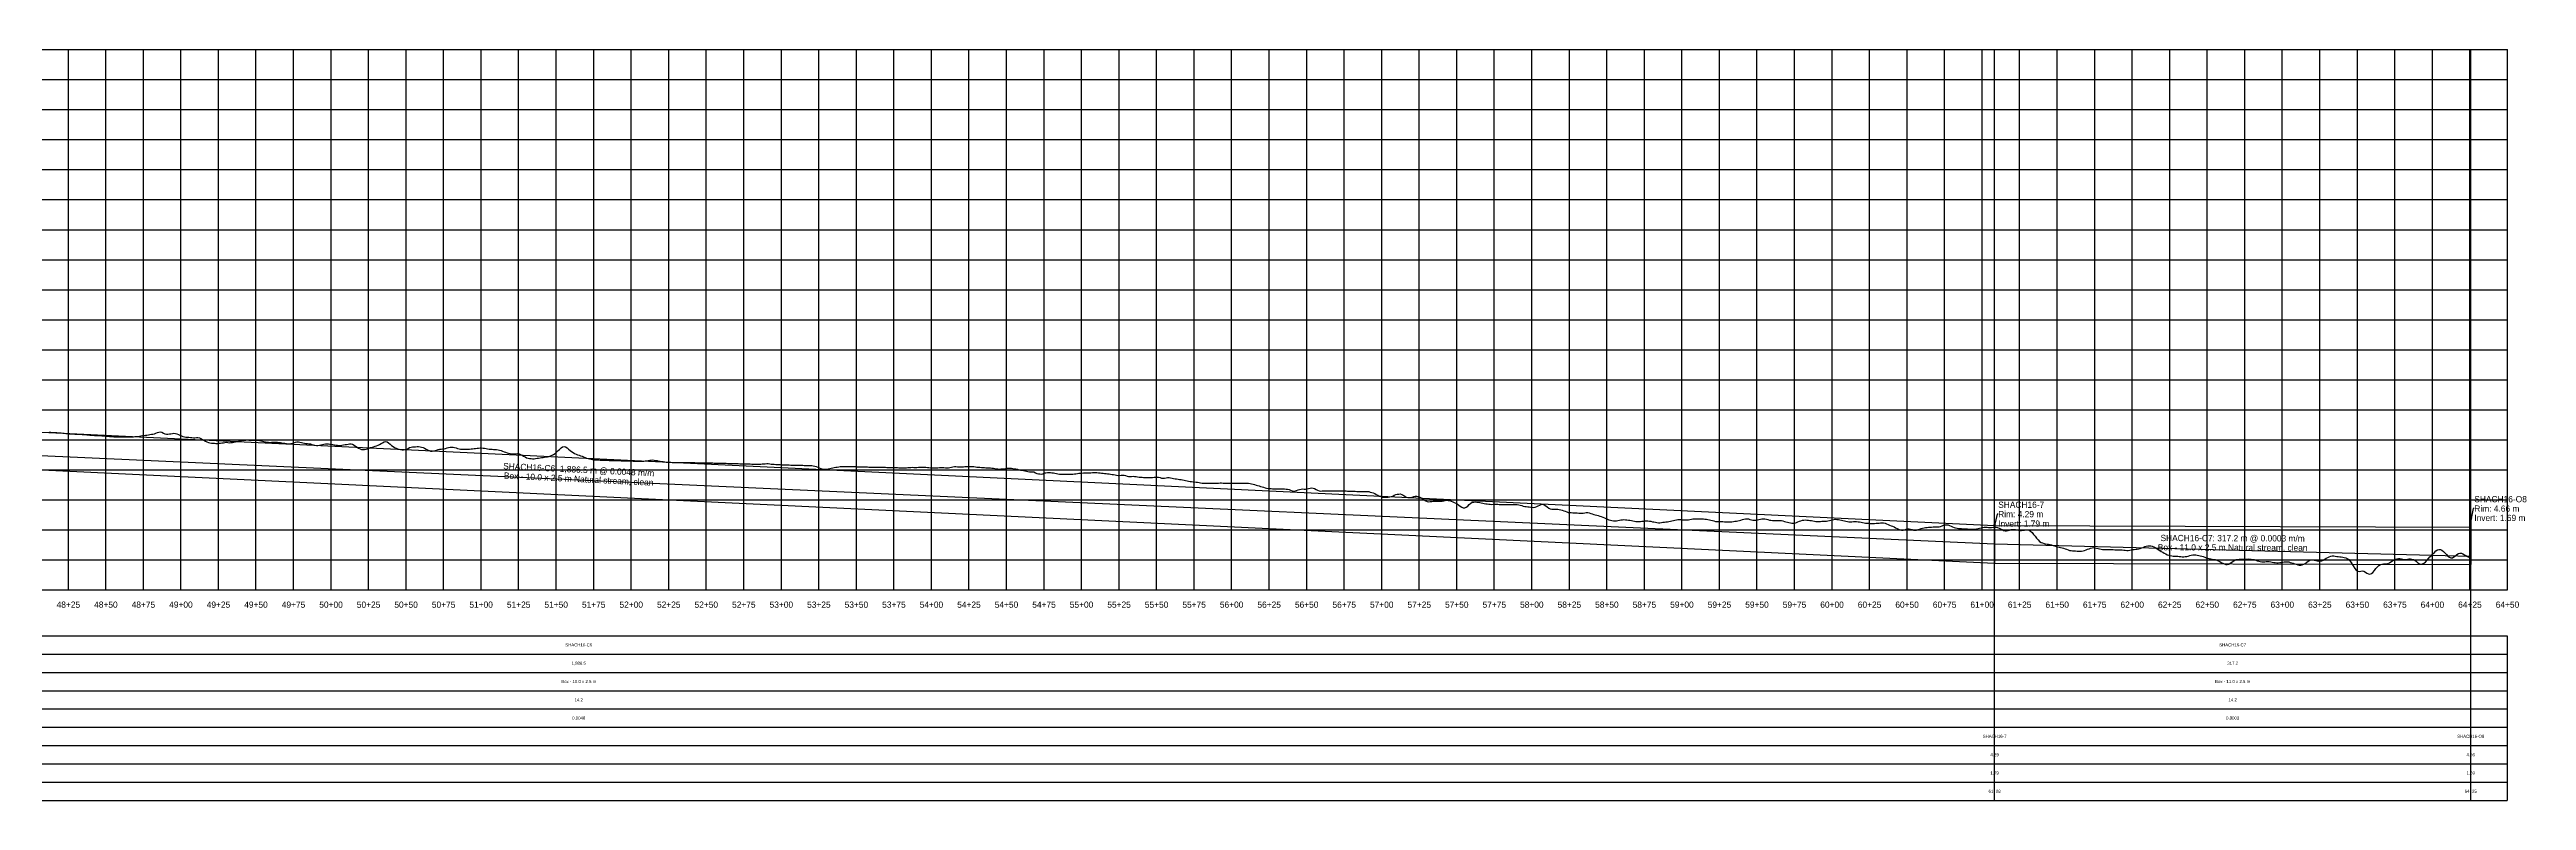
# Model space of a CAD drawing. Extents: x -64 to 6463, y -140 to 362.
# Drawn here: x 4812 to 6463, y -140 to 360 of the extents above; entities that cross this region are included whole.
import ezdxf
from ezdxf.enums import TextEntityAlignment as Align

# ---------------------------------------------------------------- set-up
doc = ezdxf.new("R2010")
doc.units = 0
for name, color, linetype in [('Annotation', 7, 'Continuous'), ('Annotation_Table', 254, 'Continuous'), ('Crown', 7, 'Continuous'), ('Grid', 254, 'Continuous'), ('Grid_Text', 7, 'Continuous'), ('Ground_Elevation', 3, 'Continuous'), ('Hydraulic_Grade', 5, 'Continuous'), ('Invert', 7, 'Continuous'), ('Structure', 7, 'Continuous')]:
    doc.layers.add(name, color=color, linetype=linetype)

msp = doc.modelspace()

# ---------------------------------------------------------------- linework, layer by layer
at = {"layer": 'Annotation', "color": 0}
for points in [[(6110.7, 50.5), (6110, 50.5), (6108.3, 42.9)], [(6427.9, 54.2), (6427.2, 54.2), (6425.5, 46.6)]]:
    msp.add_lwpolyline(points, dxfattribs=at)
for points in [[(6108.3, 42.9), (6108.1, 43.9), (6108.9, 43.7)], [(6425.5, 46.6), (6425.3, 47.6), (6426, 47.4)]]:
    msp.add_lwpolyline(points, close=True, dxfattribs=at)
at = {"layer": 'Annotation_Table', "color": 254}
for points in [[(6108.3, -140.2), (6108.3, 360)], [(6425.5, -140.2), (6425.5, 360)], [(-25, -30.5), (6449.9, -30.5)], [(6449.9, -30.5), (6449.9, -140.2)], [(-25, -42.7), (6449.9, -42.7)], [(-25, -54.9), (6449.9, -54.9)], [(-25, -67.1), (6449.9, -67.1)], [(-25, -79.2), (6449.9, -79.2)], [(-25, -91.4), (6449.9, -91.4)], [(-25, -103.6), (6449.9, -103.6)], [(-25, -115.8), (6449.9, -115.8)], [(-25, -128), (6449.9, -128)], [(-25, -140.2), (6449.9, -140.2)]]:
    msp.add_lwpolyline(points, dxfattribs=at)
at = {"layer": 'Crown', "color": 0}
for points in [[(4221.8, 133.2), (6108.3, 42.9)], [(6108.3, 42.9), (6108.3, 42.9)], [(6108.3, 42.9), (6425.5, 41.9)], [(6425.5, 41.9), (6425.5, 41.9)]]:
    msp.add_lwpolyline(points, dxfattribs=at)
at = {"layer": 'Grid', "color": 254}
for points in [[(-25, 360), (6450, 360)], [(4825, 0), (4825, 360)], [(4850, 0), (4850, 360)], [(4875, 0), (4875, 360)], [(4900, 0), (4900, 360)], [(4925, 0), (4925, 360)], [(4950, 0), (4950, 360)], [(4975, 0), (4975, 360)], [(5000, 0), (5000, 360)], [(5025, 0), (5025, 360)], [(5050, 0), (5050, 360)], [(5075, 0), (5075, 360)], [(5100, 0), (5100, 360)], [(5125, 0), (5125, 360)], [(5150, 0), (5150, 360)], [(5175, 0), (5175, 360)], [(5200, 0), (5200, 360)], [(5225, 0), (5225, 360)], [(5250, 0), (5250, 360)], [(5275, 0), (5275, 360)], [(5300, 0), (5300, 360)], [(5325, 0), (5325, 360)], [(5350, 0), (5350, 360)], [(5375, 0), (5375, 360)], [(5400, 0), (5400, 360)], [(5425, 0), (5425, 360)], [(5450, 0), (5450, 360)], [(5475, 0), (5475, 360)], [(5500, 0), (5500, 360)], [(5525, 0), (5525, 360)], [(5550, 0), (5550, 360)], [(5575, 0), (5575, 360)], [(5600, 0), (5600, 360)], [(5625, 0), (5625, 360)], [(5650, 0), (5650, 360)], [(5675, 0), (5675, 360)], [(5700, 0), (5700, 360)], [(5725, 0), (5725, 360)], [(5750, 0), (5750, 360)], [(5775, 0), (5775, 360)], [(5800, 0), (5800, 360)], [(5825, 0), (5825, 360)], [(5850, 0), (5850, 360)], [(5875, 0), (5875, 360)], [(5900, 0), (5900, 360)], [(5925, 0), (5925, 360)], [(5950, 0), (5950, 360)], [(5975, 0), (5975, 360)], [(6000, 0), (6000, 360)], [(6025, 0), (6025, 360)], [(6050, 0), (6050, 360)], [(6075, 0), (6075, 360)], [(6100, 0), (6100, 360)], [(6125, 0), (6125, 360)], [(6150, 0), (6150, 360)], [(6175, 0), (6175, 360)], [(6200, 0), (6200, 360)], [(6225, 0), (6225, 360)], [(6250, 0), (6250, 360)], [(6275, 0), (6275, 360)], [(6300, 0), (6300, 360)], [(6325, 0), (6325, 360)], [(6350, 0), (6350, 360)], [(6375, 0), (6375, 360)], [(6400, 0), (6400, 360)], [(6425, 0), (6425, 360)], [(6450, 0), (6450, 360)], [(-25, 340), (6450, 340)], [(-25, 320), (6450, 320)], [(-25, 300), (6450, 300)], [(-25, 280), (6450, 280)], [(-25, 260), (6450, 260)], [(-25, 240), (6450, 240)], [(-25, 220), (6450, 220)], [(-25, 200), (6450, 200)], [(-25, 180), (6450, 180)], [(-25, 160), (6450, 160)], [(-25, 140), (6450, 140)], [(-25, 120), (6450, 120)], [(-25, 100), (6450, 100)], [(-25, 80), (6450, 80)], [(-25, 60), (6450, 60)], [(-25, 40), (6450, 40)], [(-25, 20), (6450, 20)], [(-25, 0), (6450, 0)]]:
    msp.add_lwpolyline(points, dxfattribs=at)
at = {"layer": 'Ground_Elevation', "color": 3}
msp.add_lwpolyline([(4812.3, 105.2), (4813.3, 105.1), (4814.3, 105), (4815.3, 105), (4816.3, 104.9), (4817.3, 104.9), (4818.3, 104.7), (4819.3, 104.6), (4820.3, 104.6), (4821.3, 104.5), (4822.3, 104.4), (4823.3, 104.3), (4824.3, 104.2), (4825.3, 104.1), (4826.3, 104.1), (4827.3, 104), (4828.3, 104), (4829.3, 103.9), (4830.3, 103.8), (4831.3, 103.8), (4832.3, 103.7), (4833.3, 103.7), (4834.3, 103.6), (4835.3, 103.5), (4836.3, 103.5), (4837.3, 103.4), (4838.3, 103.3), (4839.3, 103.2), (4840.3, 103.1), (4841.3, 103.1), (4842.3, 103), (4843.3, 103), (4844.3, 102.9), (4845.3, 102.8), (4846.3, 102.8), (4847.3, 102.7), (4848.3, 102.6), (4849.3, 102.6), (4850.3, 102.5), (4851.3, 102.4), (4852.3, 102.3), (4853.3, 102.2), (4854.3, 102.2), (4855.3, 102.1), (4856.3, 102.1), (4857.3, 102.1), (4858.3, 102.1), (4859.3, 102.1), (4860.3, 102.1), (4861.3, 102.1), (4862.3, 102.1), (4863.3, 102.1), (4864.3, 102.1), (4865.3, 102.1), (4866.3, 102.1), (4867.3, 102.1), (4868.3, 102.1), (4869.3, 102.2), (4870.3, 102.2), (4871.3, 102.3), (4872.3, 102.5), (4873.3, 102.6), (4874.3, 102.8), (4875.3, 103), (4876.3, 103.1), (4877.3, 103.2), (4878.3, 103.4), (4879.3, 103.5), (4880.3, 103.7), (4881.3, 103.9), (4882.3, 104.1), (4883.3, 104.5), (4884.3, 104.8), (4885.3, 105.1), (4886.3, 105.3), (4887.3, 105.1), (4888.3, 104.5), (4889.3, 104.1), (4890.3, 103.9), (4891.3, 103.9), (4892.3, 104), (4893.3, 104.1), (4894.3, 104.3), (4895.3, 104.4), (4896.3, 104.3), (4897.3, 104), (4898.3, 103.5), (4899.3, 103.1), (4900.3, 102.7), (4901.3, 102.3), (4902.3, 102), (4903.3, 101.8), (4904.3, 101.8), (4905.3, 101.7), (4906.3, 101.6), (4907.3, 101.5), (4908.3, 101.4), (4909.3, 101.4), (4910.3, 101.5), (4911.3, 101.6), (4912.3, 101.3), (4913.3, 100.9), (4914.3, 100.3), (4915.3, 99.7), (4916.3, 99.1), (4917.3, 98.7), (4918.3, 98.3), (4919.3, 98), (4920.3, 97.8), (4921.3, 97.7), (4922.3, 97.7), (4923.3, 97.6), (4924.3, 97.6), (4925.3, 97.7), (4926.3, 97.8), (4927.3, 98), (4928.3, 98.1), (4929.3, 98.2), (4930.3, 98.4), (4931.3, 98.2), (4932.3, 98.1), (4933.3, 98.2), (4934.3, 98.3), (4935.3, 98.5), (4936.3, 98.6), (4937.3, 98.8), (4938.3, 99.1), (4939.3, 99.4), (4940.3, 99.6), (4941.3, 99.8), (4942.3, 99.9), (4943.3, 99.9), (4944.3, 100), (4945.3, 99.9), (4946.3, 99.9), (4947.3, 99.9), (4948.3, 99.9), (4949.3, 99.8), (4950.3, 99.8), (4951.3, 99.7), (4952.3, 99.5), (4953.3, 99.3), (4954.3, 99.1), (4955.3, 98.9), (4956.3, 98.7), (4957.3, 98.5), (4958.3, 98.4), (4959.3, 98.3), (4960.3, 98.4), (4961.3, 98.5), (4962.3, 98.5), (4963.3, 98.5), (4964.3, 98.4), (4965.3, 98.3), (4966.3, 98.2), (4967.3, 98.1), (4968.3, 97.9), (4969.3, 97.7), (4970.3, 97.5), (4971.3, 97.4), (4972.3, 97.4), (4973.3, 97.6), (4974.3, 97.8), (4975.3, 98.1), (4976.3, 98.4), (4977.3, 98.6), (4978.3, 98.6), (4979.3, 98.5), (4980.3, 98.2), (4981.3, 98), (4982.3, 97.8), (4983.3, 97.6), (4984.3, 97.5), (4985.3, 97.4), (4986.3, 97.3), (4987.3, 97), (4988.3, 96.7), (4989.3, 96.4), (4990.3, 96.2), (4991.3, 96.3), (4992.3, 96.4), (4993.3, 96.7), (4994.3, 97), (4995.3, 97.2), (4996.3, 97.4), (4997.3, 97.4), (4998.3, 97.4), (4999.3, 97.2), (5000.3, 97.1), (5001.3, 96.9), (5002.3, 96.7), (5003.3, 96.5), (5004.3, 96.4), (5005.3, 96.3), (5006.3, 96.3), (5007.3, 96.4), (5008.3, 96.6), (5009.3, 96.8), (5010.3, 97), (5011.3, 97.2), (5012.3, 97.4), (5013.3, 97.4), (5014.3, 97.1), (5015.3, 96.5), (5016.3, 95.8), (5017.3, 95.1), (5018.3, 94.5), (5019.3, 94), (5020.3, 93.6), (5021.3, 93.5), (5022.3, 93.6), (5023.3, 93.8), (5024.3, 94.1), (5025.3, 94.5), (5026.3, 94.8), (5027.3, 95.1), (5028.3, 95.4), (5029.3, 95.7), (5030.3, 96), (5031.3, 96.4), (5032.3, 96.9), (5033.3, 97.5), (5034.3, 98.1), (5035.3, 98.6), (5036.3, 98.8), (5037.3, 98.6), (5038.3, 98), (5039.3, 97.2), (5040.3, 96.3), (5041.3, 95.6), (5042.3, 95), (5043.3, 94.5), (5044.3, 94.1), (5045.3, 93.9), (5046.3, 93.6), (5047.3, 93.4), (5048.3, 93.4), (5049.3, 93.6), (5050.3, 93.9), (5051.3, 94.3), (5052.3, 94.8), (5053.3, 95.2), (5054.3, 95.4), (5055.3, 95.4), (5056.3, 95.4), (5057.3, 95.5), (5058.3, 95.5), (5059.3, 95.4), (5060.3, 95.2), (5061.3, 94.9), (5062.3, 94.5), (5063.3, 93.9), (5064.3, 93.3), (5065.3, 92.8), (5066.3, 92.5), (5067.3, 92.4), (5068.3, 92.6), (5069.3, 92.9), (5070.3, 93.2), (5071.3, 93.6), (5072.3, 93.8), (5073.3, 93.9), (5074.3, 94), (5075.3, 94.1), (5076.3, 94.3), (5077.3, 94.6), (5078.3, 94.9), (5079.3, 95.1), (5080.3, 95.2), (5081.3, 95.1), (5082.3, 94.9), (5083.3, 94.6), (5084.3, 94.3), (5085.3, 94), (5086.3, 93.8), (5087.3, 93.8), (5088.3, 93.8), (5089.3, 93.8), (5090.3, 93.8), (5091.3, 93.8), (5092.3, 93.9), (5093.3, 94), (5094.3, 94.1), (5095.3, 94.2), (5096.3, 94.3), (5097.3, 94.4), (5098.3, 94.5), (5099.3, 94.6), (5100.3, 94.6), (5101.3, 94.5), (5102.3, 94.4), (5103.3, 94.2), (5104.3, 94.1), (5105.3, 93.9), (5106.3, 93.8), (5107.3, 93.7), (5108.3, 93.6), (5109.3, 93.6), (5110.3, 93.5), (5111.3, 93.3), (5112.3, 93.1), (5113.3, 92.8), (5114.3, 92.4), (5115.3, 92), (5116.3, 91.7), (5117.3, 91.4), (5118.3, 91.1), (5119.3, 90.9), (5120.3, 90.7), (5121.3, 90.7), (5122.3, 90.7), (5123.3, 90.8), (5124.3, 90.9), (5125.3, 90.6), (5126.3, 90.3), (5127.3, 89.8), (5128.3, 89.2), (5129.3, 88.7), (5130.3, 88.1), (5131.3, 87.7), (5132.3, 87.5), (5133.3, 87.5), (5134.3, 87.4), (5135.3, 87.4), (5136.3, 87.5), (5137.3, 87.7), (5138.3, 87.9), (5139.3, 88.1), (5140.3, 88.2), (5141.3, 88.3), (5142.3, 88.5), (5143.3, 88.6), (5144.3, 88.7), (5145.3, 88.9), (5146.3, 89.3), (5147.3, 89.8), (5148.3, 90.3), (5149.3, 91), (5150.3, 91.9), (5151.3, 92.8), (5152.3, 93.6), (5153.3, 94.6), (5154.3, 95.3), (5155.3, 95.6), (5156.3, 95.3), (5157.3, 94.7), (5158.3, 93.8), (5159.3, 92.9), (5160.3, 92.3), (5161.3, 91.6), (5162.3, 91), (5163.3, 90.5), (5164.3, 90.1), (5165.3, 89.7), (5166.3, 89.3), (5167.3, 89.1), (5168.3, 88.7), (5169.3, 88.2), (5170.3, 87.9), (5171.3, 87.5), (5172.3, 87.3), (5173.3, 87.1), (5174.3, 86.9), (5175.3, 86.8), (5176.3, 86.7), (5177.3, 86.6), (5178.3, 86.6), (5179.3, 86.5), (5180.3, 86.5), (5181.3, 86.5), (5182.3, 86.4), (5183.3, 86.4), (5184.3, 86.4), (5185.3, 86.3), (5186.3, 86.3), (5187.3, 86.3), (5188.3, 86.3), (5189.3, 86.2), (5190.3, 86.2), (5191.3, 86.2), (5192.3, 86.2), (5193.3, 86.1), (5194.3, 86.1), (5195.3, 86.1), (5196.3, 86.1), (5197.3, 86), (5198.3, 86), (5199.3, 86), (5200.3, 86), (5201.3, 85.9), (5202.3, 85.9), (5203.3, 85.9), (5204.3, 85.8), (5205.3, 85.8), (5206.3, 85.8), (5207.3, 85.8), (5208.3, 85.9), (5209.3, 86), (5210.3, 86.1), (5211.3, 86.2), (5212.3, 86.4), (5213.3, 86.5), (5214.3, 86.6), (5215.3, 86.5), (5216.3, 86.3), (5217.3, 86.2), (5218.3, 85.9), (5219.3, 85.7), (5220.3, 85.6), (5221.3, 85.5), (5222.3, 85.4), (5223.3, 85.2), (5224.3, 85.1), (5225.3, 85.1), (5226.3, 85.1), (5227.3, 85), (5228.3, 84.9), (5229.3, 84.9), (5230.3, 84.9), (5231.3, 84.9), (5232.3, 84.9), (5233.3, 84.9), (5234.3, 84.9), (5235.3, 84.9), (5236.3, 84.9), (5237.3, 84.9), (5238.3, 84.9), (5239.3, 84.9), (5240.3, 84.9), (5241.3, 84.9), (5242.3, 84.9), (5243.3, 84.8), (5244.3, 84.8), (5245.3, 84.8), (5246.3, 84.8), (5247.3, 84.8), (5248.3, 84.7), (5249.3, 84.7), (5250.3, 84.7), (5251.3, 84.7), (5252.3, 84.6), (5253.3, 84.6), (5254.3, 84.6), (5255.3, 84.5), (5256.3, 84.5), (5257.3, 84.5), (5258.3, 84.5), (5259.3, 84.5), (5260.3, 84.4), (5261.3, 84.4), (5262.3, 84.4), (5263.3, 84.4), (5264.3, 84.3), (5265.3, 84.3), (5266.3, 84.3), (5267.3, 84.3), (5268.3, 84.2), (5269.3, 84.2), (5270.3, 84.2), (5271.3, 84.2), (5272.3, 84.1), (5273.3, 84.1), (5274.3, 84.1), (5275.3, 84.1), (5276.3, 84), (5277.3, 84), (5278.3, 84), (5279.3, 84), (5280.3, 83.9), (5281.3, 83.9), (5282.3, 83.9), (5283.3, 83.9), (5284.3, 83.9), (5285.3, 83.9), (5286.3, 83.9), (5287.3, 84), (5288.3, 84.1), (5289.3, 84.1), (5290.3, 84.2), (5291.3, 84.2), (5292.3, 84), (5293.3, 83.8), (5294.3, 83.7), (5295.3, 83.7), (5296.3, 83.6), (5297.3, 83.6), (5298.3, 83.5), (5299.3, 83.5), (5300.3, 83.4), (5301.3, 83.4), (5302.3, 83.4), (5303.3, 83.3), (5304.3, 83.3), (5305.3, 83.3), (5306.3, 83.2), (5307.3, 83.2), (5308.3, 83.2), (5309.3, 83.2), (5310.3, 83.2), (5311.3, 83.1), (5312.3, 83.1), (5313.3, 83.1), (5314.3, 83.1), (5315.3, 83), (5316.3, 83), (5317.3, 83), (5318.3, 83), (5319.3, 83), (5320.3, 82.9), (5321.3, 82.7), (5322.3, 82.5), (5323.3, 82.2), (5324.3, 81.7), (5325.3, 81.3), (5326.3, 80.9), (5327.3, 80.6), (5328.3, 80.4), (5329.3, 80.5), (5330.3, 80.5), (5331.3, 80.7), (5332.3, 80.9), (5333.3, 81.1), (5334.3, 81.3), (5335.3, 81.5), (5336.3, 81.7), (5337.3, 81.9), (5338.3, 82), (5339.3, 82.2), (5340.3, 82.2), (5341.3, 82.3), (5342.3, 82.3), (5343.3, 82.3), (5344.3, 82.3), (5345.3, 82.3), (5346.3, 82.2), (5347.3, 82.2), (5348.3, 82.2), (5349.3, 82.2), (5350.3, 82.1), (5351.3, 82.1), (5352.3, 82.1), (5353.3, 82.1), (5354.3, 82), (5355.3, 82), (5356.3, 82), (5357.3, 82), (5358.3, 81.9), (5359.3, 81.9), (5360.3, 81.9), (5361.3, 81.9), (5362.3, 81.8), (5363.3, 81.8), (5364.3, 81.8), (5365.3, 81.8), (5366.3, 81.7), (5367.3, 81.7), (5368.3, 81.7), (5369.3, 81.7), (5370.3, 81.6), (5371.3, 81.6), (5372.3, 81.6), (5373.3, 81.6), (5374.3, 81.5), (5375.3, 81.5), (5376.3, 81.5), (5377.3, 81.5), (5378.3, 81.4), (5379.3, 81.4), (5380.3, 81.4), (5381.3, 81.4), (5382.3, 81.4), (5383.3, 81.4), (5384.3, 81.5), (5385.3, 81.5), (5386.3, 81.6), (5387.3, 81.7), (5388.3, 81.6), (5389.3, 81.6), (5390.3, 81.6), (5391.3, 81.7), (5392.3, 81.8), (5393.3, 81.9), (5394.3, 81.9), (5395.3, 81.8), (5396.3, 81.7), (5397.3, 81.6), (5398.3, 81.5), (5399.3, 81.4), (5400.3, 81.4), (5401.3, 81.3), (5402.3, 81.3), (5403.3, 81.3), (5404.3, 81.4), (5405.3, 81.5), (5406.3, 81.5), (5407.3, 81.5), (5408.3, 81.5), (5409.3, 81.4), (5410.3, 81.3), (5411.3, 81.3), (5412.3, 81.5), (5413.3, 81.7), (5414.3, 82), (5415.3, 82.2), (5416.3, 82.2), (5417.3, 82), (5418.3, 82), (5419.3, 82), (5420.3, 82), (5421.3, 82.1), (5422.3, 82.2), (5423.3, 82.3), (5424.3, 82.3), (5425.3, 82.3), (5426.3, 82.3), (5427.3, 82.3), (5428.3, 82.2), (5429.3, 82), (5430.3, 81.9), (5431.3, 81.8), (5432.3, 81.7), (5433.3, 81.6), (5434.3, 81.5), (5435.3, 81.5), (5436.3, 81.4), (5437.3, 81.4), (5438.3, 81.4), (5439.3, 81.3), (5440.3, 81.2), (5441.3, 81.1), (5442.3, 80.9), (5443.3, 80.7), (5444.3, 80.6), (5445.3, 80.5), (5446.3, 80.6), (5447.3, 80.6), (5448.3, 80.8), (5449.3, 80.9), (5450.3, 81.1), (5451.3, 81.2), (5452.3, 81.2), (5453.3, 81.1), (5454.3, 81), (5455.3, 80.8), (5456.3, 80.6), (5457.3, 80.4), (5458.3, 80.1), (5459.3, 79.9), (5460.3, 79.7), (5461.3, 79.5), (5462.3, 79.3), (5463.3, 79.1), (5464.3, 78.9), (5465.3, 78.8), (5466.3, 78.6), (5467.3, 78.6), (5468.3, 78.6), (5469.3, 78), (5470.3, 77.6), (5471.3, 77.4), (5472.3, 77.3), (5473.3, 77.2), (5474.3, 77.4), (5475.3, 78), (5476.3, 78.1), (5477.3, 78.2), (5478.3, 78.2), (5479.3, 78.2), (5480.3, 78.1), (5481.3, 78), (5482.3, 77.8), (5483.3, 77.5), (5484.3, 77.3), (5485.3, 77.1), (5486.3, 77.1), (5487.3, 77.1), (5488.3, 77.1), (5489.3, 77.1), (5490.3, 77.1), (5491.3, 77.1), (5492.3, 77.1), (5493.3, 77.1), (5494.3, 77.2), (5495.3, 77.3), (5496.3, 77.4), (5497.3, 77.5), (5498.3, 77.7), (5499.3, 77.8), (5500.3, 77.9), (5501.3, 78), (5502.3, 78.1), (5503.3, 78.1), (5504.3, 78), (5505.3, 78), (5506.3, 78.1), (5507.3, 78.2), (5508.3, 78.3), (5509.3, 78.3), (5510.3, 78.2), (5511.3, 78.1), (5512.3, 78), (5513.3, 77.9), (5514.3, 77.8), (5515.3, 77.6), (5516.3, 77.5), (5517.3, 77.4), (5518.3, 77.3), (5519.3, 77.2), (5520.3, 77), (5521.3, 76.9), (5522.3, 76.7), (5523.3, 76.4), (5524.3, 76.3), (5525.3, 76.3), (5526.3, 76.4), (5527.3, 76.5), (5528.3, 76.5), (5529.3, 76.3), (5530.3, 75.9), (5531.3, 75.6), (5532.3, 75.6), (5533.3, 75.7), (5534.3, 75.8), (5535.3, 75.7), (5536.3, 75.5), (5537.3, 75.3), (5538.3, 75.2), (5539.3, 75.1), (5540.3, 75.1), (5541.3, 75), (5542.3, 75), (5543.3, 74.9), (5544.3, 74.9), (5545.3, 74.9), (5546.3, 75), (5547.3, 75), (5548.3, 75.1), (5549.3, 75.2), (5550.3, 75.2), (5551.3, 75.1), (5552.3, 74.9), (5553.3, 74.5), (5554.3, 74.4), (5555.3, 74.5), (5556.3, 74.8), (5557.3, 75), (5558.3, 74.9), (5559.3, 74.7), (5560.3, 74.5), (5561.3, 74.3), (5562.3, 74.1), (5563.3, 74), (5564.3, 73.9), (5565.3, 73.7), (5566.3, 73.5), (5567.3, 73.3), (5568.3, 73.1), (5569.3, 72.9), (5570.3, 72.7), (5571.3, 72.5), (5572.3, 72.3), (5573.3, 72.2), (5574.3, 72.1), (5575.3, 72), (5576.3, 71.9), (5577.3, 71.8), (5578.3, 71.7), (5579.3, 71.4), (5580.3, 71.2), (5581.3, 71.1), (5582.3, 71.1), (5583.3, 71.1), (5584.3, 71.1), (5585.3, 71.1), (5586.3, 71.1), (5587.3, 71.2), (5588.3, 71.2), (5589.3, 71.2), (5590.3, 71.2), (5591.3, 71.2), (5592.3, 71.3), (5593.3, 71.3), (5594.3, 71.2), (5595.3, 71.2), (5596.3, 71.2), (5597.3, 71.2), (5598.3, 71.2), (5599.3, 71.2), (5600.3, 71.2), (5601.3, 71.2), (5602.3, 71.2), (5603.3, 71.2), (5604.3, 71.2), (5605.3, 71.2), (5606.3, 71.2), (5607.3, 71.2), (5608.3, 71.2), (5609.3, 71.2), (5610.3, 71.2), (5611.3, 71.1), (5612.3, 70.9), (5613.3, 70.8), (5614.3, 70.5), (5615.3, 70.2), (5616.3, 69.9), (5617.3, 69.6), (5618.3, 69.3), (5619.3, 69), (5620.3, 68.7), (5621.3, 68.4), (5622.3, 68.1), (5623.3, 67.9), (5624.3, 67.7), (5625.3, 67.6), (5626.3, 67.5), (5627.3, 67.4), (5628.3, 67.3), (5629.3, 67.3), (5630.3, 67.3), (5631.3, 67.3), (5632.3, 67.3), (5633.3, 67.3), (5634.3, 67.3), (5635.3, 67.3), (5636.3, 67.2), (5637.3, 67.1), (5638.3, 66.9), (5639.3, 66.5), (5640.3, 66.1), (5641.3, 65.9), (5642.3, 66.1), (5643.3, 66.3), (5644.3, 66.6), (5645.3, 67), (5646.3, 67.2), (5647.3, 67.3), (5648.3, 67.2), (5649.3, 67.2), (5650.3, 67.3), (5651.3, 67.5), (5652.3, 67.8), (5653.3, 68.1), (5654.3, 67.9), (5655.3, 67.5), (5656.3, 67), (5657.3, 66.4), (5658.3, 66), (5659.3, 65.9), (5660.3, 66), (5661.3, 66.1), (5662.3, 66.1), (5663.3, 66.1), (5664.3, 66.1), (5665.3, 66.1), (5666.3, 66.1), (5667.3, 66.1), (5668.3, 66.1), (5669.3, 66.1), (5670.3, 66.1), (5671.3, 66.1), (5672.3, 66.1), (5673.3, 66), (5674.3, 66), (5675.3, 66), (5676.3, 66), (5677.3, 65.9), (5678.3, 65.9), (5679.3, 65.9), (5680.3, 65.8), (5681.3, 65.8), (5682.3, 65.8), (5683.3, 65.7), (5684.3, 65.7), (5685.3, 65.7), (5686.3, 65.7), (5687.3, 65.7), (5688.3, 65.7), (5689.3, 65.7), (5690.3, 65.7), (5691.3, 65.5), (5692.3, 65.2), (5693.3, 64.9), (5694.3, 64.6), (5695.3, 64.2), (5696.3, 63.7), (5697.3, 63.2), (5698.3, 62.6), (5699.3, 62.2), (5700.3, 61.9), (5701.3, 61.8), (5702.3, 61.8), (5703.3, 61.8), (5704.3, 61.9), (5705.3, 62), (5706.3, 62.2), (5707.3, 62.6), (5708.3, 63.1), (5709.3, 63.5), (5710.3, 63.8), (5711.3, 63.9), (5712.3, 64), (5713.3, 63.7), (5714.3, 63.1), (5715.3, 62.5), (5716.3, 61.9), (5717.3, 61.6), (5718.3, 61.5), (5719.3, 61.6), (5720.3, 61.9), (5721.3, 62.2), (5722.3, 62.4), (5723.3, 62.4), (5724.3, 62.2), (5725.3, 61.9), (5726.3, 61.3), (5727.3, 60.7), (5728.3, 60), (5729.3, 59.4), (5730.3, 59), (5731.3, 58.8), (5732.3, 58.9), (5733.3, 59), (5734.3, 59.1), (5735.3, 59.2), (5736.3, 59.2), (5737.3, 59.1), (5738.3, 59.1), (5739.3, 59.1), (5740.3, 59.1), (5741.3, 59.3), (5742.3, 59.6), (5743.3, 59.8), (5744.3, 59.7), (5745.3, 59.5), (5746.3, 59.1), (5747.3, 58.7), (5748.3, 58.3), (5749.3, 57.9), (5750.3, 57.3), (5751.3, 56.6), (5752.3, 55.9), (5753.3, 55.2), (5754.3, 54.8), (5755.3, 54.7), (5756.3, 55.1), (5757.3, 55.9), (5758.3, 56.9), (5759.3, 57.8), (5760.3, 58.4), (5761.3, 58.6), (5762.3, 58.7), (5763.3, 58.6), (5764.3, 58.5), (5765.3, 58.3), (5766.3, 58.1), (5767.3, 57.8), (5768.3, 57.6), (5769.3, 57.4), (5770.3, 57.3), (5771.3, 57.2), (5772.3, 57.1), (5773.3, 57), (5774.3, 57.1), (5775.3, 57.2), (5776.3, 57.2), (5777.3, 57.2), (5778.3, 57), (5779.3, 56.9), (5780.3, 56.9), (5781.3, 57), (5782.3, 57), (5783.3, 56.9), (5784.3, 56.9), (5785.3, 56.9), (5786.3, 57), (5787.3, 57), (5788.3, 57), (5789.3, 57), (5790.3, 56.9), (5791.3, 56.8), (5792.3, 56.6), (5793.3, 56.3), (5794.3, 55.9), (5795.3, 55.6), (5796.3, 55.5), (5797.3, 55.4), (5798.3, 55.3), (5799.3, 55.2), (5800.3, 55.1), (5801.3, 55), (5802.3, 55.1), (5803.3, 55.5), (5804.3, 56), (5805.3, 56.6), (5806.3, 57), (5807.3, 57.1), (5808.3, 56.8), (5809.3, 56.1), (5810.3, 55.3), (5811.3, 54.6), (5812.3, 54.1), (5813.3, 53.8), (5814.3, 53.8), (5815.3, 53.8), (5816.3, 53.9), (5817.3, 53.9), (5818.3, 53.7), (5819.3, 53.4), (5820.3, 53.1), (5821.3, 52.8), (5822.3, 52.4), (5823.3, 52), (5824.3, 51.7), (5825.3, 51.6), (5826.3, 51.5), (5827.3, 51.4), (5828.3, 51.4), (5829.3, 51.3), (5830.3, 51.3), (5831.3, 51.2), (5832.3, 51.1), (5833.3, 51.1), (5834.3, 51.2), (5835.3, 51.3), (5836.3, 51.6), (5837.3, 51.6), (5838.3, 51.3), (5839.3, 51), (5840.3, 50.7), (5841.3, 50.3), (5842.3, 50), (5843.3, 49.8), (5844.3, 49.5), (5845.3, 49.2), (5846.3, 48.9), (5847.3, 48.6), (5848.3, 48.1), (5849.3, 47.6), (5850.3, 47.2), (5851.3, 46.8), (5852.3, 46.5), (5853.3, 46.2), (5854.3, 46), (5855.3, 46), (5856.3, 46.1), (5857.3, 46.3), (5858.3, 46.5), (5859.3, 46.7), (5860.3, 46.8), (5861.3, 46.9), (5862.3, 46.8), (5863.3, 46.8), (5864.3, 46.6), (5865.3, 46.5), (5866.3, 46.3), (5867.3, 46.1), (5868.3, 45.9), (5869.3, 45.7), (5870.3, 45.6), (5871.3, 45.6), (5872.3, 45.7), (5873.3, 45.8), (5874.3, 45.9), (5875.3, 46), (5876.3, 46), (5877.3, 46), (5878.3, 45.9), (5879.3, 45.8), (5880.3, 45.5), (5881.3, 45.3), (5882.3, 45.1), (5883.3, 44.9), (5884.3, 44.8), (5885.3, 44.8), (5886.3, 44.9), (5887.3, 45.1), (5888.3, 45.2), (5889.3, 45.3), (5890.3, 45.5), (5891.3, 45.6), (5892.3, 45.8), (5893.3, 46), (5894.3, 46.2), (5895.3, 46.5), (5896.3, 46.7), (5897.3, 46.9), (5898.3, 47), (5899.3, 46.9), (5900.3, 46.8), (5901.3, 46.8), (5902.3, 46.8), (5903.3, 46.7), (5904.3, 46.8), (5905.3, 46.9), (5906.3, 47.1), (5907.3, 47.3), (5908.3, 47.5), (5909.3, 47.5), (5910.3, 47.5), (5911.3, 47.5), (5912.3, 47.4), (5913.3, 47.3), (5914.3, 47.3), (5915.3, 47.2), (5916.3, 47.1), (5917.3, 47), (5918.3, 46.8), (5919.3, 46.6), (5920.3, 46.3), (5921.3, 46), (5922.3, 45.7), (5923.3, 45.6), (5924.3, 45.6), (5925.3, 45.6), (5926.3, 45.6), (5927.3, 45.6), (5928.3, 45.5), (5929.3, 45.4), (5930.3, 45.4), (5931.3, 45.4), (5932.3, 45.4), (5933.3, 45.5), (5934.3, 45.6), (5935.3, 45.8), (5936.3, 45.9), (5937.3, 46.1), (5938.3, 46.3), (5939.3, 46.6), (5940.3, 46.9), (5941.3, 47.2), (5942.3, 47.4), (5943.3, 47.4), (5944.3, 47.3), (5945.3, 47), (5946.3, 46.8), (5947.3, 46.6), (5948.3, 46.5), (5949.3, 46.5), (5950.3, 46.7), (5951.3, 46.9), (5952.3, 47.2), (5953.3, 47.4), (5954.3, 47.5), (5955.3, 47.4), (5956.3, 47.2), (5957.3, 46.9), (5958.3, 46.6), (5959.3, 46.4), (5960.3, 46.3), (5961.3, 46.3), (5962.3, 46.2), (5963.3, 46.3), (5964.3, 46.3), (5965.3, 46.3), (5966.3, 46.2), (5967.3, 46), (5968.3, 45.7), (5969.3, 45.4), (5970.3, 45.1), (5971.3, 44.9), (5972.3, 44.7), (5973.3, 44.5), (5974.3, 44.5), (5975.3, 44.6), (5976.3, 45), (5977.3, 45.4), (5978.3, 45.8), (5979.3, 46.1), (5980.3, 46.4), (5981.3, 46.6), (5982.3, 46.7), (5983.3, 46.6), (5984.3, 46.4), (5985.3, 46.3), (5986.3, 46.2), (5987.3, 46), (5988.3, 45.8), (5989.3, 45.6), (5990.3, 45.6), (5991.3, 45.7), (5992.3, 45.7), (5993.3, 45.8), (5994.3, 45.8), (5995.3, 45.9), (5996.3, 45.9), (5997.3, 46.1), (5998.3, 46.3), (5999.3, 46.6), (6000.3, 46.8), (6001.3, 47), (6002.3, 47.1), (6003.3, 47), (6004.3, 46.9), (6005.3, 46.8), (6006.3, 46.5), (6007.3, 46.3), (6008.3, 46), (6009.3, 45.8), (6010.3, 45.6), (6011.3, 45.5), (6012.3, 45.5), (6013.3, 45.5), (6014.3, 45.6), (6015.3, 45.6), (6016.3, 45.6), (6017.3, 45.5), (6018.3, 45.4), (6019.3, 45.2), (6020.3, 45), (6021.3, 44.8), (6022.3, 44.6), (6023.3, 44.5), (6024.3, 44.4), (6025.3, 44.3), (6026.3, 44.3), (6027.3, 44.2), (6028.3, 44.3), (6029.3, 44.4), (6030.3, 44.5), (6031.3, 44.6), (6032.3, 44.7), (6033.3, 44.8), (6034.3, 44.7), (6035.3, 44.5), (6036.3, 44.1), (6037.3, 43.6), (6038.3, 43.2), (6039.3, 42.8), (6040.3, 42.4), (6041.3, 42), (6042.3, 41.5), (6043.3, 41), (6044.3, 40.4), (6045.3, 40), (6046.3, 39.9), (6047.3, 39.9), (6048.3, 40.1), (6049.3, 40.4), (6050.3, 40.7), (6051.3, 40.7), (6052.3, 40.5), (6053.3, 40.2), (6054.3, 39.9), (6055.3, 39.8), (6056.3, 39.9), (6057.3, 40.2), (6058.3, 40.6), (6059.3, 40.9), (6060.3, 41.1), (6061.3, 41.3), (6062.3, 41.6), (6063.3, 41.7), (6064.3, 41.8), (6065.3, 41.8), (6066.3, 41.9), (6067.3, 42), (6068.3, 42), (6069.3, 42), (6070.3, 42), (6071.3, 42.1), (6072.3, 42.3), (6073.3, 42.7), (6074.3, 43.1), (6075.3, 43.4), (6076.3, 43.5), (6077.3, 43.4), (6078.3, 43), (6079.3, 42.5), (6080.3, 42), (6081.3, 41.6), (6082.3, 41.3), (6083.3, 41.1), (6084.3, 41), (6085.3, 41), (6086.3, 40.9), (6087.3, 40.8), (6088.3, 40.7), (6089.3, 40.7), (6090.3, 40.7), (6091.3, 40.6), (6092.3, 40.5), (6093.3, 40.5), (6094.3, 40.5), (6095.3, 40.6), (6096.3, 40.7), (6097.3, 40.9), (6098.3, 41.1), (6099.3, 41.4), (6100.3, 41.7), (6101.3, 41.9), (6102.3, 41.9), (6103.3, 41.8), (6104.3, 41.7), (6105.3, 41.6), (6106.3, 41.6), (6107.3, 41.8), (6108.3, 41.9), (6109.3, 41.9), (6110.3, 41.6), (6111.3, 41.2), (6112.3, 40.8), (6113.3, 40.2), (6114.3, 39.7), (6115.3, 39.3), (6116.3, 39.4), (6117.3, 39.6), (6118.3, 39.9), (6119.3, 40.2), (6120.3, 40.3), (6121.3, 40.3), (6122.3, 40.2), (6123.3, 40), (6124.3, 39.9), (6125.3, 39.7), (6126.3, 39.7), (6127.3, 39.8), (6128.3, 39.9), (6129.3, 40.1), (6130.3, 40.1), (6131.3, 39.9), (6132.3, 39.2), (6133.3, 38.2), (6134.3, 37), (6135.3, 35.8), (6136.3, 34.6), (6137.3, 33.4), (6138.3, 32.4), (6139.3, 31.7), (6140.3, 31.3), (6141.3, 31), (6142.3, 30.7), (6143.3, 30.6), (6144.3, 30.5), (6145.3, 30.4), (6146.3, 30.1), (6147.3, 29.6), (6148.3, 29.3), (6149.3, 29), (6150.3, 28.8), (6151.3, 28.5), (6152.3, 28.3), (6153.3, 28), (6154.3, 27.8), (6155.3, 27.4), (6156.3, 27.1), (6157.3, 26.7), (6158.3, 26.3), (6159.3, 26.2), (6160.3, 26.1), (6161.3, 26.1), (6162.3, 26), (6163.3, 25.9), (6164.3, 25.8), (6165.3, 25.8), (6166.3, 25.9), (6167.3, 26), (6168.3, 26.3), (6169.3, 26.7), (6170.3, 27.1), (6171.3, 27.5), (6172.3, 27.9), (6173.3, 28.1), (6174.3, 28.2), (6175.3, 28.1), (6176.3, 27.9), (6177.3, 27.7), (6178.3, 27.4), (6179.3, 27.2), (6180.3, 27), (6181.3, 26.9), (6182.3, 26.9), (6183.3, 26.9), (6184.3, 27), (6185.3, 27), (6186.3, 26.9), (6187.3, 26.9), (6188.3, 26.8), (6189.3, 26.8), (6190.3, 26.8), (6191.3, 26.8), (6192.3, 26.7), (6193.3, 26.7), (6194.3, 26.6), (6195.3, 26.5), (6196.3, 26.4), (6197.3, 26.4), (6198.3, 26.5), (6199.3, 26.7), (6200.3, 26.9), (6201.3, 27), (6202.3, 27.1), (6203.3, 27.2), (6204.3, 27.4), (6205.3, 27.7), (6206.3, 28), (6207.3, 28.4), (6208.3, 28.9), (6209.3, 29.2), (6210.3, 29.4), (6211.3, 29.5), (6212.3, 29.4), (6213.3, 29.1), (6214.3, 28.7), (6215.3, 28.2), (6216.3, 27.6), (6217.3, 27), (6218.3, 26.3), (6219.3, 25.7), (6220.3, 25.1), (6221.3, 24.6), (6222.3, 24.1), (6223.3, 23.5), (6224.3, 23.1), (6225.3, 22.9), (6226.3, 22.7), (6227.3, 22.6), (6228.3, 22.5), (6229.3, 22.5), (6230.3, 22.5), (6231.3, 22.4), (6232.3, 22.3), (6233.3, 22.1), (6234.3, 22.1), (6235.3, 22.2), (6236.3, 22.3), (6237.3, 22.6), (6238.3, 22.9), (6239.3, 23.2), (6240.3, 23.3), (6241.3, 23.4), (6242.3, 23.3), (6243.3, 23.1), (6244.3, 22.9), (6245.3, 22.8), (6246.3, 22.5), (6247.3, 22.2), (6248.3, 21.9), (6249.3, 21.5), (6250.3, 21.2), (6251.3, 21), (6252.3, 20.8), (6253.3, 20.6), (6254.3, 20.4), (6255.3, 20.2), (6256.3, 19.9), (6257.3, 19.4), (6258.3, 18.9), (6259.3, 18.3), (6260.3, 17.8), (6261.3, 17.4), (6262.3, 17), (6263.3, 16.9), (6264.3, 17.2), (6265.3, 17.8), (6266.3, 18.5), (6267.3, 19.2), (6268.3, 19.8), (6269.3, 20.2), (6270.3, 20.4), (6271.3, 20.5), (6272.3, 20.5), (6273.3, 20.6), (6274.3, 20.6), (6275.3, 20.6), (6276.3, 20.6), (6277.3, 20.7), (6278.3, 20.6), (6279.3, 20.5), (6280.3, 20.4), (6281.3, 20.2), (6282.3, 19.9), (6283.3, 19.5), (6284.3, 19.2), (6285.3, 18.9), (6286.3, 18.8), (6287.3, 18.8), (6288.3, 18.8), (6289.3, 18.9), (6290.3, 19), (6291.3, 18.9), (6292.3, 18.8), (6293.3, 18.6), (6294.3, 18.4), (6295.3, 18.4), (6296.3, 18.1), (6297.3, 18.1), (6298.3, 18.2), (6299.3, 18.4), (6300.3, 18.6), (6301.3, 18.7), (6302.3, 18.8), (6303.3, 18.8), (6304.3, 18.7), (6305.3, 18.4), (6306.3, 18.1), (6307.3, 17.8), (6308.3, 17.5), (6309.3, 17.2), (6310.3, 16.7), (6311.3, 16.5), (6312.3, 16.5), (6313.3, 16.7), (6314.3, 17.1), (6315.3, 17.7), (6316.3, 18.6), (6317.3, 19.3), (6318.3, 19.8), (6319.3, 20), (6320.3, 20), (6321.3, 19.9), (6322.3, 19.7), (6323.3, 19.4), (6324.3, 19.3), (6325.3, 19.3), (6326.3, 19.5), (6327.3, 19.9), (6328.3, 20.5), (6329.3, 21.1), (6330.3, 21.7), (6331.3, 22.1), (6332.3, 22.5), (6333.3, 22.7), (6334.3, 22.7), (6335.3, 22.5), (6336.3, 22.4), (6337.3, 22.2), (6338.3, 22.1), (6339.3, 22), (6340.3, 21.8), (6341.3, 21.6), (6342.3, 21.3), (6343.3, 21), (6344.3, 20.3), (6345.3, 19.2), (6346.3, 17.7), (6347.3, 16), (6348.3, 14.4), (6349.3, 13.1), (6350.3, 12.5), (6351.3, 12.4), (6352.3, 12.6), (6353.3, 12.7), (6354.3, 12.5), (6355.3, 11.9), (6356.3, 11.2), (6357.3, 10.7), (6358.3, 10.6), (6359.3, 10.9), (6360.3, 11.7), (6361.3, 13), (6362.3, 14.3), (6363.3, 15.5), (6364.3, 16.3), (6365.3, 17), (6366.3, 17.3), (6367.3, 17.4), (6368.3, 17.4), (6369.3, 17.4), (6370.3, 17.6), (6371.3, 18.1), (6372.3, 18.8), (6373.3, 19.4), (6374.3, 20), (6375.3, 20.5), (6376.3, 20.8), (6377.3, 20.9), (6378.3, 20.9), (6379.3, 20.7), (6380.3, 20.5), (6381.3, 20.4), (6382.3, 20.4), (6383.3, 20.6), (6384.3, 20.7), (6385.3, 20.7), (6386.3, 20.6), (6387.3, 20.4), (6388.3, 19.8), (6389.3, 19), (6390.3, 18.1), (6391.3, 17.5), (6392.3, 17.2), (6393.3, 17.4), (6394.3, 17.8), (6395.3, 18.6), (6396.3, 19.7), (6397.3, 21), (6398.3, 22.1), (6399.3, 23), (6400.3, 24), (6401.3, 25), (6402.3, 26.1), (6403.3, 26.8), (6404.3, 27), (6405.3, 26.9), (6406.3, 26.5), (6407.3, 25.7), (6408.3, 24.7), (6409.3, 23.6), (6410.3, 22.6), (6411.3, 21.9), (6412.3, 21.5), (6413.3, 21.5), (6414.3, 22), (6415.3, 22.8), (6416.3, 23.7), (6417.3, 24.4), (6418.3, 24.6), (6419.3, 24.5), (6420.3, 24), (6421.3, 23.5), (6422.3, 22.9), (6423.3, 22.3), (6424.3, 21.9), (6425.3, 21.6), (6425.5, 21.6)], dxfattribs=at)
at = {"layer": 'Hydraulic_Grade', "color": 5}
for points in [[(4221.8, 116.1), (6108.3, 30.7)], [(6108.3, 30.7), (6108.3, 30.7)], [(6108.3, 30.7), (6425.5, 22.5)], [(6425.5, 22.5), (6425.5, 22.5), (6425.5, 22.5)]]:
    msp.add_lwpolyline(points, dxfattribs=at)
at = {"layer": 'Invert', "color": 0}
for points in [[(4221.8, 108.1), (6108.3, 17.9)], [(6108.3, 17.9), (6108.3, 17.9)], [(6108.3, 17.9), (6425.5, 16.9)], [(6425.5, 16.9), (6425.5, 16.9)]]:
    msp.add_lwpolyline(points, dxfattribs=at)
at = {"layer": 'Structure', "color": 0}
for points in [[(6108.3, 42.9), (6108.3, 17.9)], [(6108.3, 42.9), (6108.3, 17.9)], [(6425.5, 46.6), (6425.5, 16.9)], [(6425.5, 46.6), (6425.5, 16.9)]]:
    msp.add_lwpolyline(points, dxfattribs=at)

# ---------------------------------------------------------------- texts
at = {"layer": 'Annotation', "color": 0}
for s, rotation, p in [('SHACH16-C6: 1,886.5 m @ 0.0048 m/m', 357.2605, (5165, 80.2)), ('Box - 10.0 x 2.5 m Natural stream, clean', 357.2605, (5165, 73.9)), ('SHACH16-C7: 317.2 m @ 0.0003 m/m', 359.8281, (6266.9, 34.5)), ('Box - 11.0 x 2.5 m Natural stream, clean', 359.8281, (6266.9, 28.3))]:
    msp.add_text(s, height=4.167, rotation=rotation, dxfattribs=at).set_placement(p, align=Align.MIDDLE_CENTER)
for s, height, p in [('SHACH16-7', 4.17, (6110.7, 56.8)), ('Rim: 4.29 m', 4.167, (6110.7, 50.5)), ('SHACH16-O8', 4.17, (6427.9, 60.5)), ('Rim: 4.66 m', 4.167, (6427.9, 54.2)), ('Invert: 1.69 m', 4.167, (6427.9, 48)), ('Invert: 1.79 m', 4.167, (6110.7, 44.2))]:
    msp.add_text(s, height=height, dxfattribs=at).set_placement(p, align=Align.MIDDLE_LEFT)
at = {"layer": 'Annotation_Table', "color": 0}
for s, height, p in [('SHACH16-C6', 2.08, (5165, -36.6)), ('1,886.5', 2.08, (5165, -48.8)), ('SHACH16-C7', 2.08, (6266.9, -36.6)), ('317.2', 2.08, (6266.9, -48.8)), ('Box - 10.0 x 2.5 m', 2.083, (5165, -61)), ('Box - 11.0 x 2.5 m', 2.083, (6266.9, -61)), ('14.2', 2.08, (5165, -73.2)), ('14.2', 2.08, (6266.9, -73.2)), ('0.0048', 2.08, (5165, -85.3)), ('SHACH16-7', 2.08, (6108.3, -97.5)), ('0.0003', 2.08, (6266.9, -85.3)), ('SHACH16-O8', 2.08, (6425.5, -97.5)), ('4.29', 2.08, (6108.3, -109.7)), ('4.66', 2.08, (6425.5, -109.7)), ('1.79', 2.08, (6108.3, -121.9)), ('1.69', 2.08, (6425.5, -121.9)), ('61+08', 2.08, (6108.3, -134.1)), ('64+25', 2.08, (6425.5, -134.1))]:
    msp.add_text(s, height=height, dxfattribs=at).set_placement(p, align=Align.MIDDLE_CENTER)
at = {"layer": 'Grid_Text', "color": 0}
for s, p in [('48+25', (4825, -7.7)), ('48+50', (4850, -7.7)), ('48+75', (4875, -7.7)), ('49+00', (4900, -7.7)), ('49+25', (4925, -7.7)), ('49+50', (4950, -7.7)), ('49+75', (4975, -7.7)), ('50+00', (5000, -7.7)), ('50+25', (5025, -7.7)), ('50+50', (5050, -7.7)), ('50+75', (5075, -7.7)), ('51+00', (5100, -7.7)), ('51+25', (5125, -7.7)), ('51+50', (5150, -7.7)), ('51+75', (5175, -7.7)), ('52+00', (5200, -7.7)), ('52+25', (5225, -7.7)), ('52+50', (5250, -7.7)), ('52+75', (5275, -7.7)), ('53+00', (5300, -7.7)), ('53+25', (5325, -7.7)), ('53+50', (5350, -7.7)), ('53+75', (5375, -7.7)), ('54+00', (5400, -7.7)), ('54+25', (5425, -7.7)), ('54+50', (5450, -7.7)), ('54+75', (5475, -7.7)), ('55+00', (5500, -7.7)), ('55+25', (5525, -7.7)), ('55+50', (5550, -7.7)), ('55+75', (5575, -7.7)), ('56+00', (5600, -7.7)), ('56+25', (5625, -7.7)), ('56+50', (5650, -7.7)), ('56+75', (5675, -7.7)), ('57+00', (5700, -7.7)), ('57+25', (5725, -7.7)), ('57+50', (5750, -7.7)), ('57+75', (5775, -7.7)), ('58+00', (5800, -7.7)), ('58+25', (5825, -7.7)), ('58+50', (5850, -7.7)), ('58+75', (5875, -7.7)), ('59+00', (5900, -7.7)), ('59+25', (5925, -7.7)), ('59+50', (5950, -7.7)), ('59+75', (5975, -7.7)), ('60+00', (6000, -7.7)), ('60+25', (6025, -7.7)), ('60+50', (6050, -7.7)), ('60+75', (6075, -7.7)), ('61+00', (6100, -7.7)), ('61+25', (6125, -7.7)), ('61+50', (6150, -7.7)), ('61+75', (6175, -7.7)), ('62+00', (6200, -7.7)), ('62+25', (6225, -7.7)), ('62+50', (6250, -7.7)), ('62+75', (6275, -7.7)), ('63+00', (6300, -7.7)), ('63+25', (6325, -7.7)), ('63+50', (6350, -7.7)), ('63+75', (6375, -7.7)), ('64+00', (6400, -7.7)), ('64+25', (6425, -7.7)), ('64+50', (6450, -7.7))]:
    msp.add_text(s, height=4.17, dxfattribs=at).set_placement(p, align=Align.TOP_CENTER)

doc.saveas('drawing.dxf')
